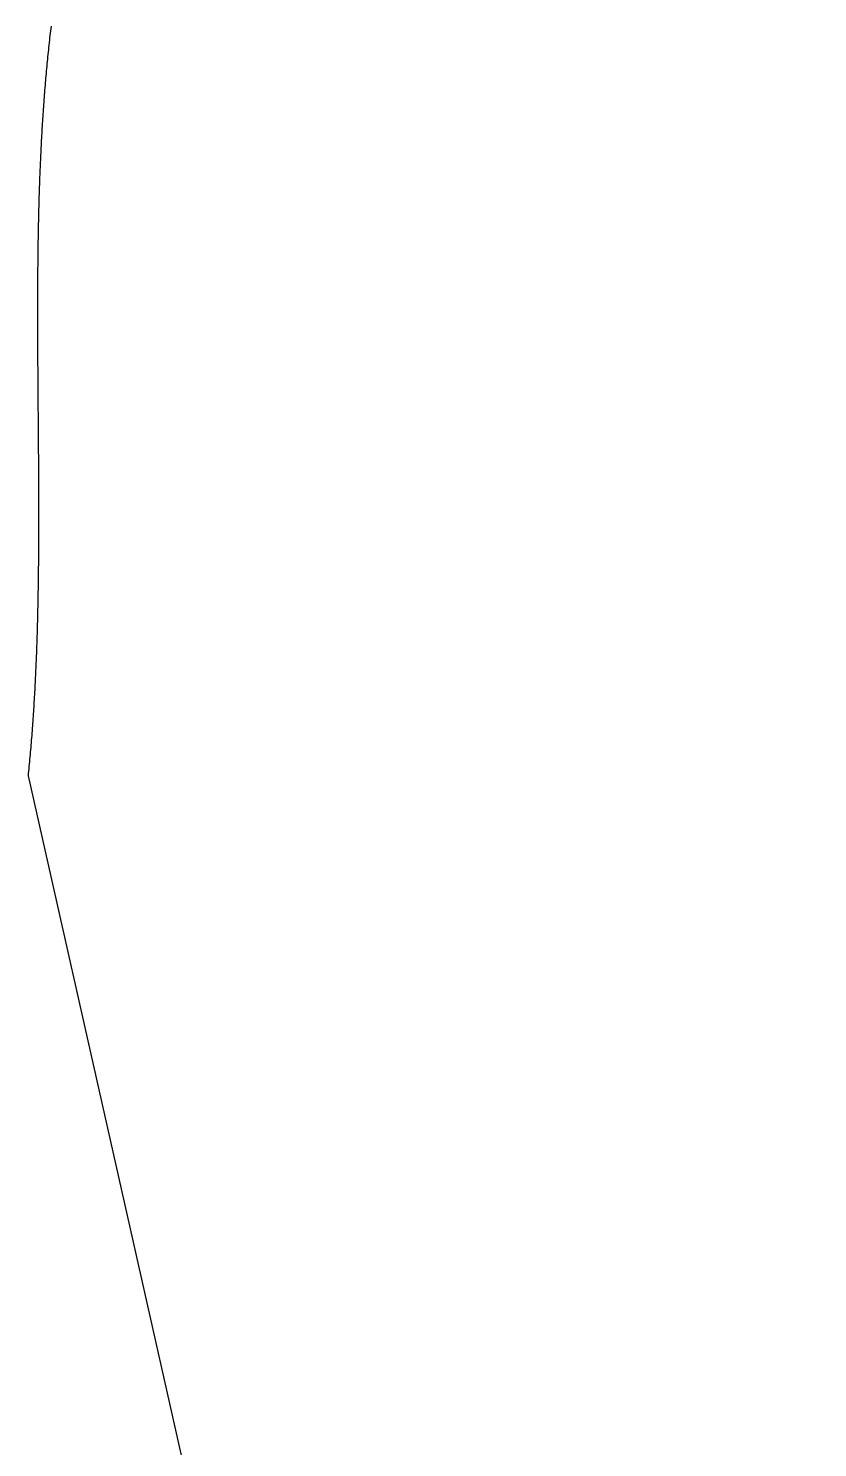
# Model space of a CAD drawing. Header units: millimetres. Extents: x 833122 to 837166, y 817400 to 818701.
# Drawn here: x 835588.937 to 835589.269, y 817473.605 to 817474.204 of the extents above; entities that cross this region are included whole.
import ezdxf

# ---------------------------------------------------------------- set-up
doc = ezdxf.new("R2010")
doc.units = ezdxf.units.MM
doc.layers.add('01-basemap', color=8, linetype='Continuous', lineweight=15)

msp = doc.modelspace()

# ---------------------------------------------------------------- linework, layer by layer
at = {"layer": '01-basemap', "linetype": 'Continuous', "lineweight": 30, "flags": 128}
msp.add_lwpolyline([(835589.26948, 817472.41144), (835588.93654, 817473.88865), (835588.93664, 817473.88965), (835588.93674, 817473.89064), (835588.93684, 817473.89164), (835588.93694, 817473.89264), (835588.93704, 817473.89363), (835588.93713, 817473.89463), (835588.93722, 817473.89563), (835588.93732, 817473.89663), (835588.93741, 817473.89763), (835588.93749, 817473.89864), (835588.93758, 817473.89964), (835588.93767, 817473.90064), (835588.93775, 817473.90165), (835588.93784, 817473.90265), (835588.93792, 817473.90366), (835588.938, 817473.90466), (835588.93808, 817473.90567), (835588.93816, 817473.90668), (835588.93823, 817473.90769), (835588.93831, 817473.9087), (835588.93838, 817473.90971), (835588.93845, 817473.91072), (835588.93853, 817473.91173), (835588.9386, 817473.91274), (835588.93867, 817473.91376), (835588.93873, 817473.91477), (835588.9388, 817473.91578), (835588.93886, 817473.9168), (835588.93893, 817473.91781), (835588.93899, 817473.91883), (835588.93905, 817473.91985), (835588.93911, 817473.92086), (835588.93917, 817473.92188), (835588.93923, 817473.9229), (835588.93929, 817473.92392), (835588.93934, 817473.92494), (835588.9394, 817473.92596), (835588.93945, 817473.92698), (835588.9395, 817473.928), (835588.93955, 817473.92903), (835588.9396, 817473.93005), (835588.93965, 817473.93107), (835588.9397, 817473.9321), (835588.93975, 817473.93312), (835588.93979, 817473.93415), (835588.93984, 817473.93517), (835588.93988, 817473.9362), (835588.93992, 817473.93723), (835588.93997, 817473.93825), (835588.94001, 817473.93928), (835588.94005, 817473.94031), (835588.94008, 817473.94134), (835588.94012, 817473.94237), (835588.94016, 817473.9434), (835588.94019, 817473.94443), (835588.94023, 817473.94546), (835588.94026, 817473.94649), (835588.9403, 817473.94752), (835588.94033, 817473.94856), (835588.94036, 817473.94959), (835588.94039, 817473.95062), (835588.94042, 817473.95166), (835588.94045, 817473.95269), (835588.94047, 817473.95373), (835588.9405, 817473.95476), (835588.94053, 817473.9558), (835588.94055, 817473.95684), (835588.94058, 817473.95787), (835588.9406, 817473.95891), (835588.94062, 817473.95995), (835588.94064, 817473.96099), (835588.94066, 817473.96202), (835588.94069, 817473.96306), (835588.9407, 817473.9641), (835588.94072, 817473.96514), (835588.94074, 817473.96618), (835588.94076, 817473.96722), (835588.94077, 817473.96826), (835588.94079, 817473.9693), (835588.94081, 817473.97035), (835588.94082, 817473.97139), (835588.94083, 817473.97243), (835588.94085, 817473.97347), (835588.94086, 817473.97452), (835588.94087, 817473.97556), (835588.94088, 817473.9766), (835588.94089, 817473.97765), (835588.9409, 817473.97869), (835588.94091, 817473.97974), (835588.94092, 817473.98078), (835588.94093, 817473.98183), (835588.94094, 817473.98287), (835588.94094, 817473.98392), (835588.94095, 817473.98497), (835588.94096, 817473.98601), (835588.94096, 817473.98706), (835588.94097, 817473.98811), (835588.94097, 817473.98915), (835588.94097, 817473.9902), (835588.94098, 817473.99125), (835588.94098, 817473.9923), (835588.94098, 817473.99335), (835588.94098, 817473.9944), (835588.94098, 817473.99544), (835588.94099, 817473.99649), (835588.94099, 817473.99754), (835588.94099, 817473.99859), (835588.94099, 817473.99964), (835588.94099, 817474.00069), (835588.94098, 817474.00174), (835588.94098, 817474.00279), (835588.94098, 817474.00384), (835588.94098, 817474.0049), (835588.94098, 817474.00595), (835588.94097, 817474.007), (835588.94097, 817474.00805), (835588.94097, 817474.0091), (835588.94096, 817474.01015), (835588.94096, 817474.01121), (835588.94095, 817474.01226), (835588.94095, 817474.01331), (835588.94094, 817474.01436), (835588.94094, 817474.01541), (835588.94093, 817474.01647), (835588.94093, 817474.01752), (835588.94092, 817474.01857), (835588.94091, 817474.01963), (835588.94091, 817474.02068), (835588.9409, 817474.02173), (835588.94089, 817474.02279), (835588.94089, 817474.02384), (835588.94088, 817474.02489), (835588.94087, 817474.02595), (835588.94087, 817474.027), (835588.94086, 817474.02805), (835588.94085, 817474.02911), (835588.94084, 817474.03016), (835588.94083, 817474.03122), (835588.94083, 817474.03227), (835588.94082, 817474.03332), (835588.94081, 817474.03438), (835588.9408, 817474.03543), (835588.94079, 817474.03649), (835588.94078, 817474.03754), (835588.94078, 817474.0386), (835588.94077, 817474.03965), (835588.94076, 817474.0407), (835588.94075, 817474.04176), (835588.94074, 817474.04281), (835588.94073, 817474.04387), (835588.94072, 817474.04492), (835588.94072, 817474.04598), (835588.94071, 817474.04703), (835588.9407, 817474.04808), (835588.94069, 817474.04914), (835588.94068, 817474.05019), (835588.94068, 817474.05125), (835588.94067, 817474.0523), (835588.94066, 817474.05335), (835588.94065, 817474.05441), (835588.94064, 817474.05546), (835588.94064, 817474.05652), (835588.94063, 817474.05757), (835588.94062, 817474.05862), (835588.94062, 817474.05968), (835588.94061, 817474.06073), (835588.9406, 817474.06178), (835588.9406, 817474.06284), (835588.94059, 817474.06389), (835588.94058, 817474.06494), (835588.94058, 817474.066), (835588.94057, 817474.06705), (835588.94057, 817474.0681), (835588.94056, 817474.06915), (835588.94056, 817474.07021), (835588.94055, 817474.07126), (835588.94055, 817474.07231), (835588.94054, 817474.07336), (835588.94054, 817474.07441), (835588.94054, 817474.07546), (835588.94053, 817474.07652), (835588.94053, 817474.07757), (835588.94053, 817474.07862), (835588.94053, 817474.07967), (835588.94053, 817474.08072), (835588.94053, 817474.08177), (835588.94053, 817474.08282), (835588.94053, 817474.08387), (835588.94053, 817474.08492), (835588.94053, 817474.08597), (835588.94053, 817474.08702), (835588.94053, 817474.08807), (835588.94053, 817474.08912), (835588.94053, 817474.09016), (835588.94054, 817474.09121), (835588.94054, 817474.09226), (835588.94054, 817474.09331), (835588.94055, 817474.09435), (835588.94055, 817474.0954), (835588.94056, 817474.09645), (835588.94056, 817474.0975), (835588.94057, 817474.09854), (835588.94058, 817474.09959), (835588.94059, 817474.10063), (835588.94059, 817474.10168), (835588.9406, 817474.10272), (835588.94061, 817474.10377), (835588.94062, 817474.10481), (835588.94063, 817474.10586), (835588.94064, 817474.1069), (835588.94066, 817474.10794), (835588.94067, 817474.10899), (835588.94068, 817474.11003), (835588.9407, 817474.11107), (835588.94071, 817474.11211), (835588.94073, 817474.11315), (835588.94074, 817474.1142), (835588.94076, 817474.11524), (835588.94078, 817474.11628), (835588.94079, 817474.11732), (835588.94081, 817474.11836), (835588.94083, 817474.1194), (835588.94085, 817474.12043), (835588.94087, 817474.12147), (835588.9409, 817474.12251), (835588.94092, 817474.12355), (835588.94094, 817474.12459), (835588.94097, 817474.12562), (835588.94099, 817474.12666), (835588.94102, 817474.12769), (835588.94105, 817474.12873), (835588.94107, 817474.12976), (835588.9411, 817474.1308), (835588.94113, 817474.13183), (835588.94116, 817474.13287), (835588.94119, 817474.1339), (835588.94123, 817474.13493), (835588.94126, 817474.13596), (835588.94129, 817474.137), (835588.94133, 817474.13803), (835588.94136, 817474.13906), (835588.9414, 817474.14009), (835588.94144, 817474.14112), (835588.94148, 817474.14215), (835588.94152, 817474.14317), (835588.94156, 817474.1442), (835588.9416, 817474.14523), (835588.94164, 817474.14626), (835588.94169, 817474.14728), (835588.94173, 817474.14831), (835588.94178, 817474.14933), (835588.94183, 817474.15036), (835588.94187, 817474.15138), (835588.94192, 817474.1524), (835588.94197, 817474.15343), (835588.94203, 817474.15445), (835588.94208, 817474.15547), (835588.94213, 817474.15649), (835588.94219, 817474.15751), (835588.94224, 817474.15853), (835588.9423, 817474.15955), (835588.94236, 817474.16057), (835588.94242, 817474.16159), (835588.94248, 817474.1626), (835588.94254, 817474.16362), (835588.9426, 817474.16464), (835588.94267, 817474.16565), (835588.94273, 817474.16667), (835588.9428, 817474.16768), (835588.94287, 817474.16869), (835588.94294, 817474.16971), (835588.94301, 817474.17072), (835588.94308, 817474.17173), (835588.94315, 817474.17274), (835588.94323, 817474.17375), (835588.9433, 817474.17476), (835588.94338, 817474.17577), (835588.94346, 817474.17678), (835588.94354, 817474.17778), (835588.94362, 817474.17879), (835588.9437, 817474.1798), (835588.94378, 817474.1808), (835588.94387, 817474.1818), (835588.94396, 817474.18281), (835588.94404, 817474.18381), (835588.94413, 817474.18481), (835588.94422, 817474.18581), (835588.94432, 817474.18681), (835588.94441, 817474.18781), (835588.94451, 817474.18881), (835588.9446, 817474.18981), (835588.9447, 817474.19081), (835588.9448, 817474.1918), (835588.9449, 817474.1928), (835588.945, 817474.19379), (835588.94511, 817474.19479), (835588.94521, 817474.19578), (835588.94532, 817474.19677), (835588.94543, 817474.19777), (835588.94554, 817474.19876), (835588.94565, 817474.19975), (835588.94576, 817474.20074), (835588.94588, 817474.20172), (835588.946, 817474.20271), (835588.94611, 817474.2037), (835588.94623, 817474.20468)], dxfattribs=at)
msp.add_lwpolyline([(835589.26948, 817472.41144), (835588.93654, 817473.88865), (835588.93664, 817473.88965), (835588.93674, 817473.89064), (835588.93684, 817473.89164), (835588.93694, 817473.89264), (835588.93704, 817473.89363), (835588.93713, 817473.89463), (835588.93722, 817473.89563), (835588.93732, 817473.89663), (835588.93741, 817473.89763), (835588.93749, 817473.89864), (835588.93758, 817473.89964), (835588.93767, 817473.90064), (835588.93775, 817473.90165), (835588.93784, 817473.90265), (835588.93792, 817473.90366), (835588.938, 817473.90466), (835588.93808, 817473.90567), (835588.93816, 817473.90668), (835588.93823, 817473.90769), (835588.93831, 817473.9087), (835588.93838, 817473.90971), (835588.93845, 817473.91072), (835588.93853, 817473.91173), (835588.9386, 817473.91274), (835588.93867, 817473.91376), (835588.93873, 817473.91477), (835588.9388, 817473.91578), (835588.93886, 817473.9168), (835588.93893, 817473.91781), (835588.93899, 817473.91883), (835588.93905, 817473.91985), (835588.93911, 817473.92086), (835588.93917, 817473.92188), (835588.93923, 817473.9229), (835588.93929, 817473.92392), (835588.93934, 817473.92494), (835588.9394, 817473.92596), (835588.93945, 817473.92698), (835588.9395, 817473.928), (835588.93955, 817473.92903), (835588.9396, 817473.93005), (835588.93965, 817473.93107), (835588.9397, 817473.9321), (835588.93975, 817473.93312), (835588.93979, 817473.93415), (835588.93984, 817473.93517), (835588.93988, 817473.9362), (835588.93992, 817473.93723), (835588.93997, 817473.93825), (835588.94001, 817473.93928), (835588.94005, 817473.94031), (835588.94008, 817473.94134), (835588.94012, 817473.94237), (835588.94016, 817473.9434), (835588.94019, 817473.94443), (835588.94023, 817473.94546), (835588.94026, 817473.94649), (835588.9403, 817473.94752), (835588.94033, 817473.94856), (835588.94036, 817473.94959), (835588.94039, 817473.95062), (835588.94042, 817473.95166), (835588.94045, 817473.95269), (835588.94047, 817473.95373), (835588.9405, 817473.95476), (835588.94053, 817473.9558), (835588.94055, 817473.95684), (835588.94058, 817473.95787), (835588.9406, 817473.95891), (835588.94062, 817473.95995), (835588.94064, 817473.96099), (835588.94066, 817473.96202), (835588.94069, 817473.96306), (835588.9407, 817473.9641), (835588.94072, 817473.96514), (835588.94074, 817473.96618), (835588.94076, 817473.96722), (835588.94077, 817473.96826), (835588.94079, 817473.9693), (835588.94081, 817473.97035), (835588.94082, 817473.97139), (835588.94083, 817473.97243), (835588.94085, 817473.97347), (835588.94086, 817473.97452), (835588.94087, 817473.97556), (835588.94088, 817473.9766), (835588.94089, 817473.97765), (835588.9409, 817473.97869), (835588.94091, 817473.97974), (835588.94092, 817473.98078), (835588.94093, 817473.98183), (835588.94094, 817473.98287), (835588.94094, 817473.98392), (835588.94095, 817473.98497), (835588.94096, 817473.98601), (835588.94096, 817473.98706), (835588.94097, 817473.98811), (835588.94097, 817473.98915), (835588.94097, 817473.9902), (835588.94098, 817473.99125), (835588.94098, 817473.9923), (835588.94098, 817473.99335), (835588.94098, 817473.9944), (835588.94098, 817473.99544), (835588.94099, 817473.99649), (835588.94099, 817473.99754), (835588.94099, 817473.99859), (835588.94099, 817473.99964), (835588.94099, 817474.00069), (835588.94098, 817474.00174), (835588.94098, 817474.00279), (835588.94098, 817474.00384), (835588.94098, 817474.0049), (835588.94098, 817474.00595), (835588.94097, 817474.007), (835588.94097, 817474.00805), (835588.94097, 817474.0091), (835588.94096, 817474.01015), (835588.94096, 817474.01121), (835588.94095, 817474.01226), (835588.94095, 817474.01331), (835588.94094, 817474.01436), (835588.94094, 817474.01541), (835588.94093, 817474.01647), (835588.94093, 817474.01752), (835588.94092, 817474.01857), (835588.94091, 817474.01963), (835588.94091, 817474.02068), (835588.9409, 817474.02173), (835588.94089, 817474.02279), (835588.94089, 817474.02384), (835588.94088, 817474.02489), (835588.94087, 817474.02595), (835588.94087, 817474.027), (835588.94086, 817474.02805), (835588.94085, 817474.02911), (835588.94084, 817474.03016), (835588.94083, 817474.03122), (835588.94083, 817474.03227), (835588.94082, 817474.03332), (835588.94081, 817474.03438), (835588.9408, 817474.03543), (835588.94079, 817474.03649), (835588.94078, 817474.03754), (835588.94078, 817474.0386), (835588.94077, 817474.03965), (835588.94076, 817474.0407), (835588.94075, 817474.04176), (835588.94074, 817474.04281), (835588.94073, 817474.04387), (835588.94072, 817474.04492), (835588.94072, 817474.04598), (835588.94071, 817474.04703), (835588.9407, 817474.04808), (835588.94069, 817474.04914), (835588.94068, 817474.05019), (835588.94068, 817474.05125), (835588.94067, 817474.0523), (835588.94066, 817474.05335), (835588.94065, 817474.05441), (835588.94064, 817474.05546), (835588.94064, 817474.05652), (835588.94063, 817474.05757), (835588.94062, 817474.05862), (835588.94062, 817474.05968), (835588.94061, 817474.06073), (835588.9406, 817474.06178), (835588.9406, 817474.06284), (835588.94059, 817474.06389), (835588.94058, 817474.06494), (835588.94058, 817474.066), (835588.94057, 817474.06705), (835588.94057, 817474.0681), (835588.94056, 817474.06915), (835588.94056, 817474.07021), (835588.94055, 817474.07126), (835588.94055, 817474.07231), (835588.94054, 817474.07336), (835588.94054, 817474.07441), (835588.94054, 817474.07546), (835588.94053, 817474.07652), (835588.94053, 817474.07757), (835588.94053, 817474.07862), (835588.94053, 817474.07967), (835588.94053, 817474.08072), (835588.94053, 817474.08177), (835588.94053, 817474.08282), (835588.94053, 817474.08387), (835588.94053, 817474.08492), (835588.94053, 817474.08597), (835588.94053, 817474.08702), (835588.94053, 817474.08807), (835588.94053, 817474.08912), (835588.94053, 817474.09016), (835588.94054, 817474.09121), (835588.94054, 817474.09226), (835588.94054, 817474.09331), (835588.94055, 817474.09435), (835588.94055, 817474.0954), (835588.94056, 817474.09645), (835588.94056, 817474.0975), (835588.94057, 817474.09854), (835588.94058, 817474.09959), (835588.94059, 817474.10063), (835588.94059, 817474.10168), (835588.9406, 817474.10272), (835588.94061, 817474.10377), (835588.94062, 817474.10481), (835588.94063, 817474.10586), (835588.94064, 817474.1069), (835588.94066, 817474.10794), (835588.94067, 817474.10899), (835588.94068, 817474.11003), (835588.9407, 817474.11107), (835588.94071, 817474.11211), (835588.94073, 817474.11315), (835588.94074, 817474.1142), (835588.94076, 817474.11524), (835588.94078, 817474.11628), (835588.94079, 817474.11732), (835588.94081, 817474.11836), (835588.94083, 817474.1194), (835588.94085, 817474.12043), (835588.94087, 817474.12147), (835588.9409, 817474.12251), (835588.94092, 817474.12355), (835588.94094, 817474.12459), (835588.94097, 817474.12562), (835588.94099, 817474.12666), (835588.94102, 817474.12769), (835588.94105, 817474.12873), (835588.94107, 817474.12976), (835588.9411, 817474.1308), (835588.94113, 817474.13183), (835588.94116, 817474.13287), (835588.94119, 817474.1339), (835588.94123, 817474.13493), (835588.94126, 817474.13596), (835588.94129, 817474.137), (835588.94133, 817474.13803), (835588.94136, 817474.13906), (835588.9414, 817474.14009), (835588.94144, 817474.14112), (835588.94148, 817474.14215), (835588.94152, 817474.14317), (835588.94156, 817474.1442), (835588.9416, 817474.14523), (835588.94164, 817474.14626), (835588.94169, 817474.14728), (835588.94173, 817474.14831), (835588.94178, 817474.14933), (835588.94183, 817474.15036), (835588.94187, 817474.15138), (835588.94192, 817474.1524), (835588.94197, 817474.15343), (835588.94203, 817474.15445), (835588.94208, 817474.15547), (835588.94213, 817474.15649), (835588.94219, 817474.15751), (835588.94224, 817474.15853), (835588.9423, 817474.15955), (835588.94236, 817474.16057), (835588.94242, 817474.16159), (835588.94248, 817474.1626), (835588.94254, 817474.16362), (835588.9426, 817474.16464), (835588.94267, 817474.16565), (835588.94273, 817474.16667), (835588.9428, 817474.16768), (835588.94287, 817474.16869), (835588.94294, 817474.16971), (835588.94301, 817474.17072), (835588.94308, 817474.17173), (835588.94315, 817474.17274), (835588.94323, 817474.17375), (835588.9433, 817474.17476), (835588.94338, 817474.17577), (835588.94346, 817474.17678), (835588.94354, 817474.17778), (835588.94362, 817474.17879), (835588.9437, 817474.1798), (835588.94378, 817474.1808), (835588.94387, 817474.1818), (835588.94396, 817474.18281), (835588.94404, 817474.18381), (835588.94413, 817474.18481), (835588.94422, 817474.18581), (835588.94432, 817474.18681), (835588.94441, 817474.18781), (835588.94451, 817474.18881), (835588.9446, 817474.18981), (835588.9447, 817474.19081), (835588.9448, 817474.1918), (835588.9449, 817474.1928), (835588.945, 817474.19379), (835588.94511, 817474.19479), (835588.94521, 817474.19578), (835588.94532, 817474.19677), (835588.94543, 817474.19777), (835588.94554, 817474.19876), (835588.94565, 817474.19975), (835588.94576, 817474.20074), (835588.94588, 817474.20172), (835588.946, 817474.20271), (835588.94611, 817474.2037), (835588.94623, 817474.20468)], dxfattribs=at)

doc.saveas('drawing.dxf')
